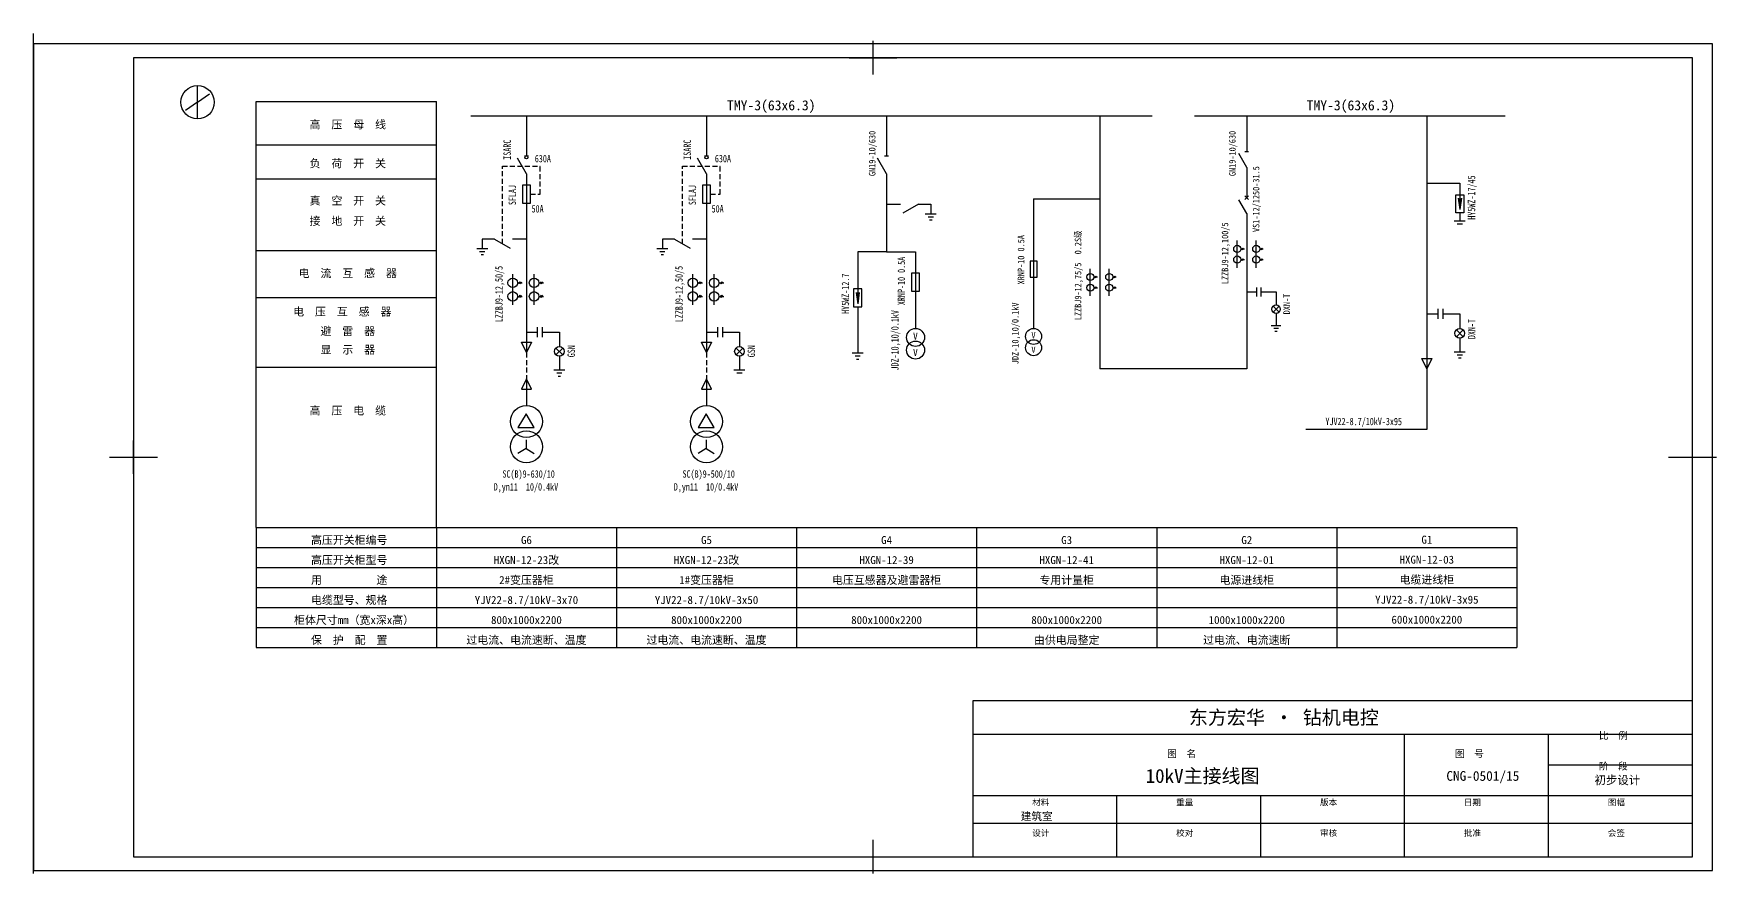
# Model space of a CAD drawing. Extents: x 594600 to 783909, y -252405 to -117187.
# Drawn here: x 594600 to 678697, y -159187 to -117187 of the extents above; entities that cross this region are included whole.
import ezdxf
from ezdxf.enums import TextEntityAlignment as Align

# ---------------------------------------------------------------- set-up
doc = ezdxf.new("R2010")
doc.units = 0
doc.header["$LTSCALE"] = 500
doc.header["$MEASUREMENT"] = 0
doc.linetypes.add('DASHED', pattern=[0.75, 0.5, -0.25])
doc.layers.get('0').update_dxf_attribs({"linetype": 'CONTINUOUS'})
doc.layers.add('HH_TITLE', color=2, linetype='CONTINUOUS')
doc.layers.add('系统', color=7, linetype='CONTINUOUS')
doc.styles.add('HH_CHN', font='simhei.ttf')
doc.styles.add('仿宋', font='', dxfattribs={"width": 0.8})
doc.styles.get('仿宋').set_extended_font_data('仿宋_GB2312')

# ---------------------------------------------------------------- blocks, each defined once
blk = doc.blocks.new('HH_FRAME_A3_WIDE')
at = {"layer": 'HH_TITLE'}
for p, q in [((301.27, 287), (301.27, 299)), ((292.66, 293), (309.88, 293)), ((58.82, 271), (58.82, 283)), ((58.82, 277), (63.12, 280)), ((58.82, 277), (54.52, 274)), ((35.87, 143.5), (35.87, 155.5)), ((595.37, 143.5), (595.37, 155.5)), ((27.26, 149.5), (44.47, 149.5)), ((586.76, 149.5), (603.98, 149.5)), ((337.14, 50), (595.37, 50)), ((492.08, 28), (492.08, 50)), ((543.73, 28), (543.73, 50)), ((543.73, 39), (595.37, 39)), ((337.14, 28), (595.37, 28)), ((388.79, 18), (388.79, 28)), ((440.43, 18), (440.43, 28)), ((492.08, 18), (492.08, 28)), ((543.73, 18), (543.73, 28)), ((337.14, 18), (595.37, 18)), ((388.79, 6), (388.79, 18)), ((440.43, 6), (440.43, 18)), ((492.08, 6), (492.08, 18)), ((543.73, 6), (543.73, 18)), ((301.27, 0), (301.27, 12)), ((292.66, 6), (309.88, 6))]:
    blk.add_line(p, q, dxfattribs=at)
for points in [[(0, 1), (602.55, 1), (602.55, 298), (0, 298)], [(35.87, 6), (595.37, 6), (595.37, 293), (35.87, 293)], [(337.14, 6), (595.37, 6), (595.37, 62), (337.14, 62)]]:
    blk.add_lwpolyline(points, close=True, dxfattribs=at)
blk.add_circle((58.82, 277), 6, dxfattribs=at)
at = {"layer": 'HH_TITLE', "style": 'HH_CHN'}
for s, height, p in [('东方宏华 · 钻机电控', 5, (414.67, 53.5)), ('比  例', 2.5, (561.81, 48.25)), ('图  名', 2.5, (406.87, 41.75)), ('图  号', 2.5, (510.16, 41.75)), ('阶  段', 2.5, (561.81, 37.25)), ('材料', 2.2, (358.42, 24.4)), ('重量', 2.2, (410.07, 24.4)), ('版本', 2.2, (461.72, 24.4)), ('日期', 2.2, (513.36, 24.4)), ('图幅', 2.2, (565.01, 24.4)), ('设计', 2.2, (358.42, 13.4)), ('校对', 2.2, (410.07, 13.4)), ('审核', 2.2, (461.72, 13.4)), ('批准', 2.2, (513.36, 13.4)), ('会签', 2.2, (565.01, 13.4))]:
    blk.add_text(s, height=height, dxfattribs=at).set_placement(p)
for tag, p, height in [('SCALE', (560.26, 43), 3), ('TITLE', (399.13, 32.5), 5), ('DWG_NO', (507.07, 33.25), 3.5), ('STAGE', (560.26, 32), 3), ('MATERIAL', (354.3, 19.1), 2.8), ('WEIGHT', (405.94, 19.1), 2.8), ('VERSION', (457.59, 19.1), 2.8), ('DATE', (509.24, 19.1), 2.8), ('SHEET', (560.88, 19.1), 2.8), ('DESIGN', (354.3, 8.1), 2.8), ('CHECKED', (405.94, 8.1), 2.8), ('REVIEWED', (457.59, 8.1), 2.8), ('APPROVED', (509.24, 8.1), 2.8), ('COUNTERSIGN', (560.88, 8.1), 2.8)]:
    blk.add_attdef(tag, p, '', height=height, dxfattribs=at)

msp = doc.modelspace()

# ---------------------------------------------------------------- linework, layer by layer
for p, q in [((594600, -159187), (594600, -117187)), ((605728, -141887), (605728, -120575)), ((605728, -120575), (614728, -120575)), ((614728, -141887), (614728, -120575)), ((605728, -122742), (614728, -122742)), ((619228, -124200), (618778, -123421)), ((619127, -123300), (619328, -123300)), ((628228, -124200), (627778, -123421)), ((628127, -123300), (628328, -123300)), ((637228, -124200), (636778, -123421)), ((637127, -123300), (637328, -123300)), ((655228, -123877), (654828, -123184)), ((655138, -123077), (655317, -123077)), ((605728, -124446), (614728, -124446)), ((655133, -125294), (655322, -125483)), ((655133, -125483), (655322, -125294)), ((664228, -124658), (665873, -124658)), ((665873, -124658), (665873, -125987)), ((637228, -125723), (637920, -125723)), ((638820, -125723), (638041, -126173)), ((638820, -125723), (639433, -125723)), ((639433, -125723), (639433, -126195)), ((655228, -126188), (654828, -125495)), ((665793, -125419), (665873, -125987)), ((665954, -125419), (665873, -125987)), ((639159, -126195), (639707, -126195)), ((639303, -126351), (639565, -126351)), ((639370, -126508), (639498, -126508)), ((666147, -126563), (665600, -126563)), ((666003, -126720), (665741, -126720)), ((665873, -126149), (665873, -126563)), ((617635, -127471), (617022, -127471)), ((617022, -127471), (617022, -127943)), ((617635, -127471), (618415, -127921)), ((619228, -127471), (618535, -127471)), ((626635, -127471), (626022, -127471)), ((626022, -127471), (626022, -127943)), ((626635, -127471), (627415, -127921)), ((628228, -127471), (627535, -127471)), ((654753, -128900), (654753, -127537)), ((655702, -128900), (655702, -127537)), ((605728, -128029), (614728, -128029)), ((617296, -127943), (616749, -127943)), ((617152, -128099), (616890, -128099)), ((617085, -128256), (616957, -128256)), ((626296, -127943), (625749, -127943)), ((626152, -128099), (625890, -128099)), ((626085, -128256), (625957, -128256)), ((654931, -127952), (655107, -127952)), ((654931, -128485), (655107, -128485)), ((654965, -127994), (655031, -127910)), ((654965, -128527), (655031, -128443)), ((655012, -127994), (655078, -127910)), ((655012, -128527), (655078, -128443)), ((655879, -127952), (656055, -127952)), ((655879, -128485), (656055, -128485)), ((655913, -127994), (655979, -127910)), ((655913, -128527), (655979, -128443)), ((655960, -127994), (656026, -127910)), ((655960, -128527), (656026, -128443)), ((618544, -130758), (618544, -129225)), ((619611, -130758), (619611, -129225)), ((627544, -130758), (627544, -129225)), ((628611, -130758), (628611, -129225)), ((647408, -130307), (647408, -128944)), ((647585, -129359), (647761, -129359)), ((647619, -129401), (647685, -129317)), ((647666, -129401), (647732, -129317)), ((648356, -130307), (648356, -128944)), ((648534, -129359), (648709, -129359)), ((648567, -129401), (648633, -129317)), ((648615, -129401), (648681, -129317)), ((618784, -129651), (619021, -129651)), ((618784, -130331), (619021, -130331)), ((618829, -129708), (618918, -129595)), ((618829, -130388), (618918, -130275)), ((618894, -129708), (618983, -129595)), ((618894, -130388), (618983, -130275)), ((619851, -129651), (620088, -129651)), ((619851, -130331), (620088, -130331)), ((619896, -129708), (619985, -129595)), ((619896, -130388), (619985, -130275)), ((619960, -129708), (620049, -129595)), ((619960, -130388), (620049, -130275)), ((627784, -129651), (628021, -129651)), ((627784, -130331), (628021, -130331)), ((627829, -129708), (627918, -129595)), ((627829, -130388), (627918, -130275)), ((627894, -129708), (627983, -129595)), ((627894, -130388), (627983, -130275)), ((628851, -129651), (629088, -129651)), ((628851, -130331), (629088, -130331)), ((628896, -129708), (628985, -129595)), ((628896, -130388), (628985, -130275)), ((628960, -129708), (629049, -129595)), ((628960, -130388), (629049, -130275)), ((635701, -130128), (635782, -130695)), ((635863, -130128), (635782, -130695)), ((647585, -129893), (647761, -129893)), ((647619, -129935), (647685, -129850)), ((647666, -129935), (647732, -129850)), ((648534, -129893), (648709, -129893)), ((648567, -129935), (648633, -129850)), ((648615, -129935), (648681, -129850)), ((655228, -130106), (655725, -130106)), ((655725, -130328), (655725, -129883)), ((655947, -130328), (655947, -129883)), ((655947, -130106), (656691, -130106)), ((656691, -130106), (656691, -130752)), ((605728, -130379), (614728, -130379)), ((656540, -131116), (656841, -130814)), ((656841, -131116), (656540, -130814)), ((656691, -131179), (656691, -131799)), ((664787, -131457), (664787, -130957)), ((665037, -131457), (665037, -130957)), ((619787, -132364), (619787, -131864)), ((620037, -132364), (620037, -131864)), ((628787, -132364), (628787, -131864)), ((629037, -132364), (629037, -131864)), ((656934, -131799), (656447, -131799)), ((656806, -131938), (656573, -131938)), ((664228, -131207), (664787, -131207)), ((665037, -131207), (665873, -131207)), ((666043, -132344), (665704, -132005)), ((665704, -132344), (666043, -132005)), ((665873, -131207), (665873, -131934)), ((619228, -133138), (618979, -132619)), ((618979, -132619), (619476, -132619)), ((619228, -132114), (619787, -132114)), ((619476, -132619), (619228, -133138)), ((620037, -132114), (620873, -132114)), ((620873, -132114), (620873, -132841)), ((628228, -133138), (627979, -132619)), ((627979, -132619), (628476, -132619)), ((628228, -132114), (628787, -132114)), ((628476, -132619), (628228, -133138)), ((629037, -132114), (629873, -132114)), ((629873, -132114), (629873, -132841)), ((656747, -132077), (656632, -132077)), ((665873, -132414), (665873, -133112)), ((621043, -133251), (620704, -132912)), ((620704, -133251), (621043, -132912)), ((620873, -133321), (620873, -134020)), ((630043, -133251), (629704, -132912)), ((629704, -133251), (630043, -132912)), ((629873, -133321), (629873, -134020)), ((635508, -133151), (636056, -133151)), ((635652, -133308), (635914, -133308)), ((635719, -133464), (635847, -133464)), ((664228, -133960), (663979, -133441)), ((663979, -133441), (664476, -133441)), ((664476, -133441), (664228, -133960)), ((666147, -133112), (665600, -133112)), ((666003, -133269), (665741, -133269)), ((665936, -133426), (665808, -133426)), ((605728, -133862), (614728, -133862)), ((619228, -134450), (618979, -134969)), ((619476, -134969), (619228, -134450)), ((621147, -134020), (620600, -134020)), ((621003, -134176), (620741, -134176)), ((620936, -134333), (620808, -134333)), ((628228, -134450), (627979, -134969)), ((628476, -134969), (628228, -134450)), ((630147, -134020), (629600, -134020)), ((630003, -134176), (629741, -134176)), ((618979, -134969), (619476, -134969)), ((627979, -134969), (628476, -134969)), ((619207, -136196), (618806, -136891)), ((619609, -136891), (619207, -136196)), ((628207, -136196), (627806, -136891)), ((628609, -136891), (628207, -136196)), ((618806, -136891), (619609, -136891)), ((627806, -136891), (628609, -136891)), ((605728, -141887), (605728, -147887)), ((605728, -141887), (668728, -141887)), ((614728, -141887), (614728, -147887)), ((623728, -141887), (623728, -147887)), ((623728, -141887), (623728, -146887)), ((632728, -141887), (632728, -147887)), ((632728, -141887), (632728, -146887)), ((641728, -141887), (641728, -147887)), ((650728, -141887), (650728, -147887)), ((659728, -141887), (659728, -147887)), ((668728, -141887), (668728, -147887)), ((605728, -142887), (668728, -142887)), ((605728, -143887), (668728, -143887)), ((605728, -144887), (668728, -144887)), ((605728, -145887), (668728, -145887)), ((605728, -146887), (668728, -146887)), ((605728, -147887), (668728, -147887))]:
    msp.add_line(p, q)
at = {"color": 5}
for p, q in [((616453, -121293), (650495, -121293)), ((652617, -121293), (668139, -121293))]:
    msp.add_line(p, q, dxfattribs=at)
at = {"color": 0, "linetype": 'DASHED'}
for p, q in [((618025, -127696), (618025, -123811)), ((618025, -123811), (619915, -123811)), ((619915, -125213), (619915, -123811)), ((627025, -127696), (627025, -123811)), ((627025, -123811), (628915, -123811)), ((628915, -125213), (628915, -123811)), ((619428, -125213), (619915, -125213)), ((628428, -125213), (628915, -125213))]:
    msp.add_line(p, q, dxfattribs=at)
at = {"color": 6, "linetype": 'DASHED'}
for p, q in [((619228, -133138), (619228, -134450)), ((628228, -133138), (628228, -134450))]:
    msp.add_line(p, q, dxfattribs=at)
at = {"color": 7}
for p, q in [((619207, -137495), (619207, -137943)), ((628207, -137495), (628207, -137943)), ((619207, -137943), (618806, -138190)), ((619207, -137943), (619609, -138190)), ((628207, -137943), (627806, -138190)), ((628207, -137943), (628609, -138190))]:
    msp.add_line(p, q, dxfattribs=at)
for points in [[(619028, -125663), (619428, -125663), (619428, -124763), (619028, -124763)], [(628028, -125663), (628428, -125663), (628428, -124763), (628028, -124763)], [(666073, -126149), (665673, -126149), (665673, -125249), (666073, -125249)], [(644396, -129361), (644751, -129361), (644751, -128561), (644396, -128561)], [(638473, -130075), (638873, -130075), (638873, -129175), (638473, -129175)], [(635582, -130857), (635982, -130857), (635982, -129957), (635582, -129957)]]:
    msp.add_lwpolyline(points, close=True)
for centre, radius in [((619228, -123377), 76.7), ((628228, -123377), 76.7), ((654753, -127952), 178), ((655702, -127952), 178), ((654753, -128485), 178), ((655702, -128485), 178), ((618544, -129651), 240), ((619611, -129651), 240), ((627544, -129651), 240), ((628611, -129651), 240), ((647408, -129359), 178), ((648356, -129359), 178), ((618544, -130331), 240), ((619611, -130331), 240), ((627544, -130331), 240), ((628611, -130331), 240), ((647408, -129893), 178), ((648356, -129893), 178), ((656691, -130965), 213), ((638673, -132382), 450), ((644573, -132332), 400), ((665873, -132174), 240), ((620873, -133081), 240), ((629873, -133081), 240), ((638673, -133014), 450), ((644573, -132894), 400)]:
    msp.add_circle(centre, radius)
for centre in [(619228, -136585), (628228, -136585), (619228, -137853), (628228, -137853)]:
    msp.add_circle(centre, 800, dxfattribs=at)
for points in [[(665954, -125419), (665793, -125419), (665873, -125987)], [(635701, -130128), (635863, -130128), (635782, -130695)]]:
    msp.add_solid(points)
at = {"layer": '系统', "color": 6}
for p, q in [((619228, -121293), (619228, -123300)), ((628228, -121293), (628228, -123300)), ((637228, -121293), (637228, -123300)), ((647882, -121293), (647882, -133960)), ((655228, -121293), (655228, -123077)), ((664228, -121293), (664228, -136986)), ((619228, -124200), (619228, -133138)), ((628228, -124200), (628228, -133138)), ((637228, -124200), (637228, -128097)), ((655228, -123877), (655228, -125388)), ((644573, -125457), (644573, -131932)), ((644573, -125457), (647882, -125457)), ((655228, -126188), (655228, -133960)), ((635782, -128097), (635782, -130695)), ((637228, -128097), (635782, -128097)), ((637228, -128097), (638673, -128097)), ((638673, -128097), (638673, -131932)), ((635782, -130857), (635782, -133151)), ((619228, -134450), (619228, -135785)), ((628228, -134450), (628228, -135785)), ((655228, -133960), (647882, -133960)), ((664228, -136986), (658176, -136986))]:
    msp.add_line(p, q, dxfattribs=at)

# ---------------------------------------------------------------- block references
at = {"xscale": 139.2384105960267, "yscale": 139.2384105960267, "zscale": 139.2384105960267}
msp.add_blockref('HH_FRAME_A3_WIDE', (594600, -159187), dxfattribs=at).add_auto_attribs({'TITLE': '10kV主接线图', 'DWG_NO': 'CNG-0501/15', 'STAGE': '初步设计', 'MATERIAL': '建筑室'})

# ---------------------------------------------------------------- texts
at = {"color": 7, "style": '仿宋'}
for s, height, p in [('TMY-3(63x6.3)', 500, (629254, -121021)), ('TMY-3(63x6.3)', 500, (658222, -121021)), ('高压开关柜编号', 400, (608461, -142715)), ('高压开关柜型号', 400, (608461, -143715)), ('用          途', 400, (608461, -144715)), ('电缆型号、规格', 400, (608461, -145715)), ('柜体尺寸mm（宽x深x高）', 400, (607615, -146715)), ('保\u3000护\u3000配\u3000置', 400, (608461, -147715))]:
    msp.add_text(s, height=height, dxfattribs=at).set_placement(p)
for s, p in [('高\u3000压\u3000母\u3000线', (610299, -121932)), ('负\u3000荷\u3000开\u3000关', (610299, -123879)), ('真\u3000空\u3000开\u3000关', (610299, -125742)), ('接\u3000地\u3000开\u3000关', (610299, -126758)), ('电\u3000流\u3000互\u3000感\u3000器', (610299, -129371)), ('电\u3000压\u3000互\u3000感\u3000器\u3000', (610299, -131293)), ('避\u3000雷\u3000器', (610299, -132268)), ('显\u3000示\u3000器', (610299, -133196)), ('高\u3000压\u3000电\u3000缆', (610299, -136241)), ('G6', (619228, -142715)), ('G5', (628228, -142715)), ('G4', (637228, -142715)), ('G3', (646228, -142715)), ('G2', (655228, -142715)), ('G1', (664228, -142697)), ('HXGN-12-23改', (619228, -143715)), ('HXGN-12-23改', (628228, -143715)), ('HXGN-12-39', (637228, -143715)), ('HXGN-12-41', (646228, -143715)), ('HXGN-12-01', (655228, -143715)), ('HXGN-12-03', (664228, -143697)), ('2#变压器柜', (619228, -144715)), ('1#变压器柜', (628228, -144715)), ('电压互感器及避雷器柜', (637228, -144715)), ('专用计量柜', (646228, -144715)), ('电源进线柜', (655228, -144715)), ('电缆进线柜', (664228, -144697)), ('YJV22-8.7/10kV-3x70', (619228, -145715)), ('YJV22-8.7/10kV-3x50', (628228, -145715)), ('YJV22-8.7/10kV-3x95', (664228, -145697)), ('800x1000x2200', (619228, -146715)), ('800x1000x2200', (628228, -146715)), ('800x1000x2200', (637228, -146715)), ('800x1000x2200', (646228, -146715)), ('1000x1000x2200', (655228, -146715)), ('600x1000x2200', (664228, -146697)), ('过电流、电流速断、温度', (619228, -147715)), ('过电流、电流速断、温度', (628228, -147715)), ('由供电局整定', (646228, -147715)), ('过电流、电流速断', (655228, -147715))]:
    msp.add_text(s, height=400, dxfattribs=at).set_placement(p, align=Align.CENTER)
at = {"style": '仿宋', "width": 0.8}
for s, height, p in [('ISARC', 370, (618449, -123495)), ('ISARC', 370, (627449, -123495)), ('GN19-10/630', 328.89, (636672, -124312)), ('GN19-10/630', 328.89, (654672, -124312)), ('VS1-12/1250-31.5', 328.89, (655859, -127110)), ('HY5WZ-17/45', 370, (666646, -126494)), ('SFLAJ', 370, (618705, -125764)), ('SFLAJ', 370, (627705, -125764)), ('XRNP-10 0.5A', 328.89, (644109, -129731)), ('LZZBJ9-12,75/5  0.2S级', 328.89, (646957, -131520)), ('LZZBJ9-12,100/5', 328.89, (654303, -129717)), ('XRNP-10 0.5A', 370, (638150, -130766)), ('LZZBJ9-12,50/5', 370, (618037, -131622)), ('LZZBJ9-12,50/5', 370, (627037, -131622)), ('HY5WZ-12.7', 370, (635353, -131202)), ('DXN-T', 328.9, (657383, -131227)), ('JDZ-10,10/0.1kV', 370, (637827, -134036)), ('JDZ-10,10/0.1kV', 328.89, (643821, -133721)), ('DXN-T', 370, (666652, -132468)), ('GSN', 370, (621652, -133375)), ('GSN', 370, (630652, -133375))]:
    msp.add_text(s, height=height, rotation=90, dxfattribs=at).set_placement(p)
for s, p in [('630A', (619646, -123623)), ('630A', (628646, -123623)), ('50A', (619482, -126132)), ('50A', (628482, -126132))]:
    msp.add_text(s, height=370, dxfattribs=at).set_placement(p)
at = {"style": '仿宋'}
for height, p in [(350, (638549, -132486)), (311, (644463, -132424)), (311, (644463, -133151)), (350, (638549, -133303))]:
    msp.add_text('V', height=height, dxfattribs=at).set_placement(p)
at = {"color": 7, "style": '仿宋', "width": 0.8}
for s, p in [('YJV22-8.7/10kV-3x95', (659161, -136769)), ('SC(B)9-630/10', (618029, -139396)), ('SC(B)9-500/10', (627029, -139396)), ('D,yn11  10/0.4kV', (617592, -140041)), ('D,yn11  10/0.4kV', (626592, -140041))]:
    msp.add_text(s, height=370, dxfattribs=at).set_placement(p)

doc.saveas('drawing.dxf')
